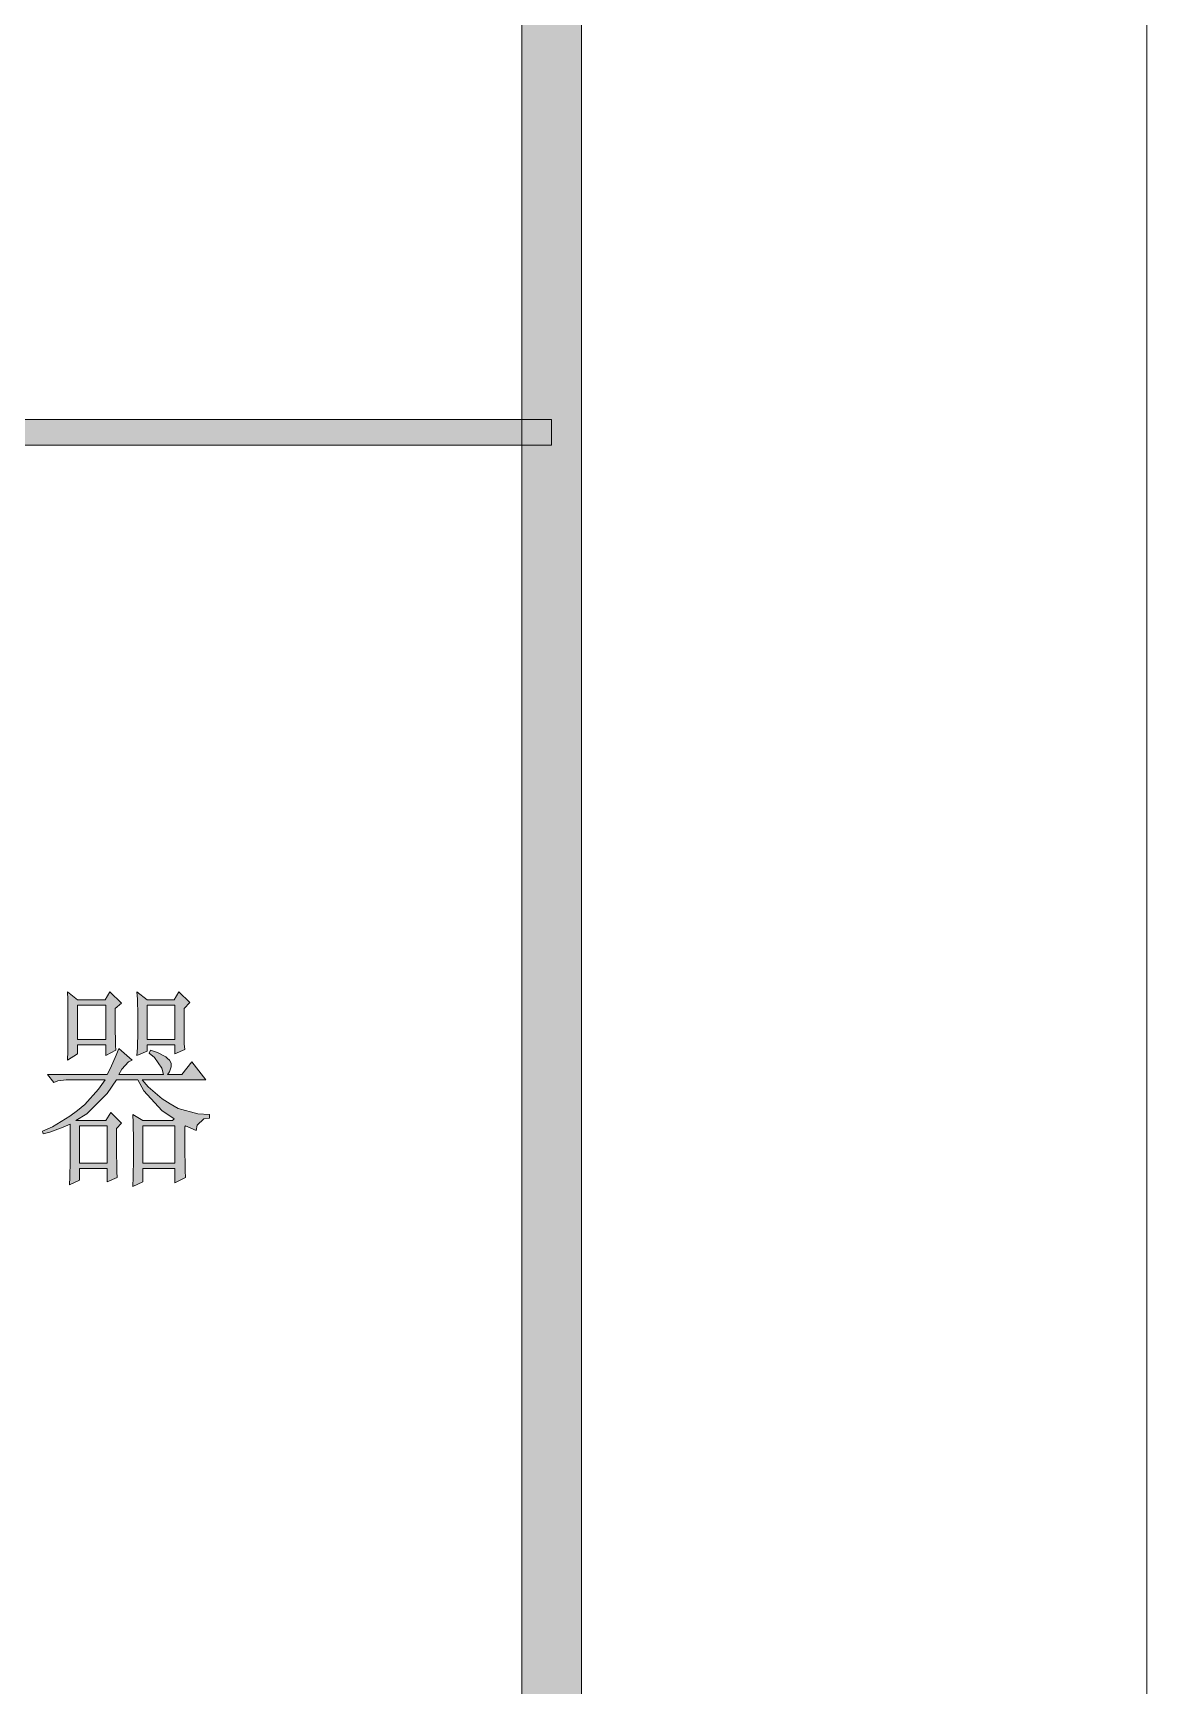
# Model space of a CAD drawing. Header units: millimetres. Extents: x 0 to 829, y 0 to 586.
# Drawn here: x 810.7 to 829.15, y 27.38 to 54.75 of the extents above; entities that cross this region are included whole.
import ezdxf

# ---------------------------------------------------------------- set-up
doc = ezdxf.new("R2010")
doc.units = ezdxf.units.MM

msp = doc.modelspace()

# ---------------------------------------------------------------- hatches: boundary and pattern name
h = msp.add_hatch(color=0)
h.dxf.hatch_style = 2
h.paths.add_polyline_path([(819.788528, 9.36625), (818.80075, 10.3505), (818.80075, 575.281778), (819.788528, 576.266028)])
h = msp.add_hatch(color=0)
h.dxf.hatch_style = 2
h.paths.add_polyline_path([(819.294639, 48.351722), (819.294639, 47.928389), (769.958667, 47.928389), (769.958667, 48.351722)])
h = msp.add_hatch(color=0)
h.paths.add_polyline_path([(811.272472, 37.743694), (811.279528, 37.891861), (811.283056, 38.181139), (811.283056, 38.325778), (811.283056, 38.466889), (811.279528, 38.745583), (811.272472, 38.876111), (811.438278, 38.742056), (811.896889, 38.742056), (811.978028, 38.876111), (812.168528, 38.685611), (812.062694, 38.597417), (812.062694, 38.332833), (812.06975, 37.987111), (812.073278, 37.905972), (811.907472, 37.817778), (811.907472, 37.994167), (811.438278, 37.994167), (811.438278, 37.846)])
h.paths.add_polyline_path([(811.438278, 38.653861), (811.438278, 38.082361), (811.907472, 38.082361), (811.907472, 38.653861)])
h = msp.add_hatch(color=0)
h.paths.add_polyline_path([(812.426056, 37.817778), (812.433111, 37.948306), (812.440167, 38.216417), (812.440167, 38.354), (812.440167, 38.488056), (812.433111, 38.752639), (812.426056, 38.876111), (812.591861, 38.742056), (813.039889, 38.742056), (813.121028, 38.876111), (813.300944, 38.699722), (813.205694, 38.597417), (813.205694, 38.354), (813.209222, 38.015333), (813.216278, 37.920083), (813.050472, 37.846), (813.050472, 37.994167), (812.591861, 37.994167), (812.591861, 37.891861)])
h.paths.add_polyline_path([(812.591861, 38.653861), (812.591861, 38.082361), (813.050472, 38.082361), (813.050472, 38.653861)])
h = msp.add_hatch(color=0)
h.paths.add_polyline_path([(813.216278, 36.6395), (813.216278, 36.329056), (813.223333, 35.90925), (813.230389, 35.799889), (813.050472, 35.711694), (813.050472, 35.948056), (812.521306, 35.948056), (812.521306, 35.725806), (812.3555, 35.651722), (812.362556, 35.806944), (812.369611, 36.113861), (812.369611, 36.262028), (812.369611, 36.413722), (812.362556, 36.706528), (812.3555, 36.844111), (812.521306, 36.741806), (813.015194, 36.741806), (813.039889, 36.770028), (812.838806, 36.911139), (812.538944, 37.235694), (812.440167, 37.419139), (812.087389, 37.419139), (811.932167, 37.189833), (811.597028, 36.851167), (811.413583, 36.741806), (811.907472, 36.741806), (811.992139, 36.875861), (812.168528, 36.699472), (812.087389, 36.611278), (812.087389, 36.300833), (812.090917, 35.895139), (812.097972, 35.799889), (811.932167, 35.725806), (811.932167, 35.948056), (811.473556, 35.948056), (811.473556, 35.754028), (811.30775, 35.679944), (811.314806, 35.806944), (811.318333, 36.071528), (811.318333, 36.212639), (811.318333, 36.350222), (811.318333, 36.586583), (811.318333, 36.681833), (811.201917, 36.632444), (810.979667, 36.551306), (810.873833, 36.519556), (810.859722, 36.565417), (811.025528, 36.6395), (811.314806, 36.812361), (811.438278, 36.911139), (811.56175, 37.009917), (811.791056, 37.263917), (811.896889, 37.419139), (811.332444, 37.419139), (811.254833, 37.419139), (811.113722, 37.397972), (811.050222, 37.373278), (810.944389, 37.507333), (811.932167, 37.507333), (811.985083, 37.609639), (812.080333, 37.824833), (812.122667, 37.934194), (812.344917, 37.743694), (812.284944, 37.711944), (812.175583, 37.595528), (812.122667, 37.507333), (812.8635, 37.507333), (812.835278, 37.609639), (812.715333, 37.786028), (812.627139, 37.860111), (812.651833, 37.905972), (812.764722, 37.867167), (812.905833, 37.800139), (812.934056, 37.771917), (812.962278, 37.743694), (812.994028, 37.690778), (812.994028, 37.669611), (812.994028, 37.630806), (812.962278, 37.549667), (812.934056, 37.507333), (813.170417, 37.507333), (813.336222, 37.711944), (813.569056, 37.419139), (812.510722, 37.419139), (812.6095, 37.299194), (812.842333, 37.101639), (812.976389, 37.0205), (813.106917, 36.939361), (813.435, 36.851167), (813.629028, 36.844111), (813.629028, 36.784139), (813.533778, 36.770028), (813.424417, 36.667722), (813.406778, 36.579528), (813.230389, 36.653611)])
h.paths.add_polyline_path([(812.521306, 36.653611), (812.521306, 36.03625), (813.050472, 36.03625), (813.050472, 36.653611)])
h.paths.add_polyline_path([(811.473556, 36.653611), (811.473556, 36.03625), (811.932167, 36.03625), (811.932167, 36.653611)])

# ---------------------------------------------------------------- linework, layer by layer
at = {"color": 0, "lineweight": 0}
for points in [[(0, 0), (0, 585.632278), (829.154778, 585.632278), (829.154778, 0)], [(819.788528, 9.36625), (818.80075, 10.3505), (818.80075, 575.281778), (819.788528, 576.266028)], [(819.294639, 48.351722), (819.294639, 47.928389), (769.958667, 47.928389), (769.958667, 48.351722)], [(811.272472, 37.743694), (811.279528, 37.891861), (811.283056, 38.181139), (811.283056, 38.325778), (811.283056, 38.466889), (811.279528, 38.745583), (811.272472, 38.876111), (811.438278, 38.742056), (811.896889, 38.742056), (811.978028, 38.876111), (812.168528, 38.685611), (812.062694, 38.597417), (812.062694, 38.332833), (812.06975, 37.987111), (812.073278, 37.905972), (811.907472, 37.817778), (811.907472, 37.994167), (811.438278, 37.994167), (811.438278, 37.846)], [(812.426056, 37.817778), (812.433111, 37.948306), (812.440167, 38.216417), (812.440167, 38.354), (812.440167, 38.488056), (812.433111, 38.752639), (812.426056, 38.876111), (812.591861, 38.742056), (813.039889, 38.742056), (813.121028, 38.876111), (813.300944, 38.699722), (813.205694, 38.597417), (813.205694, 38.354), (813.209222, 38.015333), (813.216278, 37.920083), (813.050472, 37.846), (813.050472, 37.994167), (812.591861, 37.994167), (812.591861, 37.891861)], [(811.438278, 38.653861), (811.438278, 38.082361), (811.907472, 38.082361), (811.907472, 38.653861)], [(812.591861, 38.653861), (812.591861, 38.082361), (813.050472, 38.082361), (813.050472, 38.653861)], [(813.216278, 36.6395), (813.216278, 36.329056), (813.223333, 35.90925), (813.230389, 35.799889), (813.050472, 35.711694), (813.050472, 35.948056), (812.521306, 35.948056), (812.521306, 35.725806), (812.3555, 35.651722), (812.362556, 35.806944), (812.369611, 36.113861), (812.369611, 36.262028), (812.369611, 36.413722), (812.362556, 36.706528), (812.3555, 36.844111), (812.521306, 36.741806), (813.015194, 36.741806), (813.039889, 36.770028), (812.838806, 36.911139), (812.538944, 37.235694), (812.440167, 37.419139), (812.087389, 37.419139), (811.932167, 37.189833), (811.597028, 36.851167), (811.413583, 36.741806), (811.907472, 36.741806), (811.992139, 36.875861), (812.168528, 36.699472), (812.087389, 36.611278), (812.087389, 36.300833), (812.090917, 35.895139), (812.097972, 35.799889), (811.932167, 35.725806), (811.932167, 35.948056), (811.473556, 35.948056), (811.473556, 35.754028), (811.30775, 35.679944), (811.314806, 35.806944), (811.318333, 36.071528), (811.318333, 36.212639), (811.318333, 36.350222), (811.318333, 36.586583), (811.318333, 36.681833), (811.201917, 36.632444), (810.979667, 36.551306), (810.873833, 36.519556), (810.859722, 36.565417), (811.025528, 36.6395), (811.314806, 36.812361), (811.438278, 36.911139), (811.56175, 37.009917), (811.791056, 37.263917), (811.896889, 37.419139), (811.332444, 37.419139), (811.254833, 37.419139), (811.113722, 37.397972), (811.050222, 37.373278), (810.944389, 37.507333), (811.932167, 37.507333), (811.985083, 37.609639), (812.080333, 37.824833), (812.122667, 37.934194), (812.344917, 37.743694), (812.284944, 37.711944), (812.175583, 37.595528), (812.122667, 37.507333), (812.8635, 37.507333), (812.835278, 37.609639), (812.715333, 37.786028), (812.627139, 37.860111), (812.651833, 37.905972), (812.764722, 37.867167), (812.905833, 37.800139), (812.934056, 37.771917), (812.962278, 37.743694), (812.994028, 37.690778), (812.994028, 37.669611), (812.994028, 37.630806), (812.962278, 37.549667), (812.934056, 37.507333), (813.170417, 37.507333), (813.336222, 37.711944), (813.569056, 37.419139), (812.510722, 37.419139), (812.6095, 37.299194), (812.842333, 37.101639), (812.976389, 37.0205), (813.106917, 36.939361), (813.435, 36.851167), (813.629028, 36.844111), (813.629028, 36.784139), (813.533778, 36.770028), (813.424417, 36.667722), (813.406778, 36.579528), (813.230389, 36.653611)], [(811.473556, 36.653611), (811.473556, 36.03625), (811.932167, 36.03625), (811.932167, 36.653611)], [(812.521306, 36.653611), (812.521306, 36.03625), (813.050472, 36.03625), (813.050472, 36.653611)]]:
    msp.add_lwpolyline(points, close=True, dxfattribs=at)

doc.saveas('drawing.dxf')
